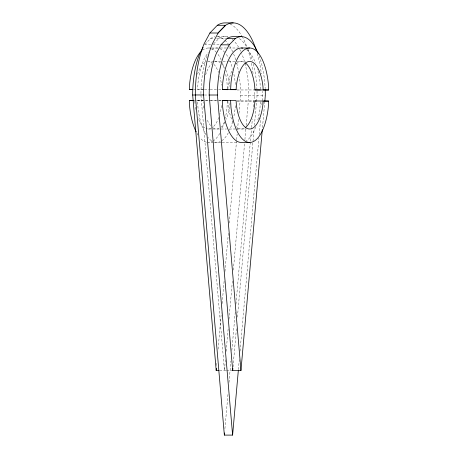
<?xml version="1.0" encoding="UTF-8"?>
<svg xmlns="http://www.w3.org/2000/svg" width="458" height="458" viewBox="0 0 458 458"><rect width="100%" height="100%" fill="white"/><g stroke="black" fill="none" stroke-linecap="round" stroke-linejoin="round"><path stroke-width="0.34" stroke-dasharray="2.29 1.72" d="M227.907 89.024L228.055 86.367A33.783 13.809 90 0 1 232.544 69.278M227.363 101.081L226.996 107.63A47.237 19.305 90 0 1 225.199 118.382M230.013 102.844L229.945 104.098A33.783 13.809 -90 0 1 226.349 119.212M235.36 105.666L235.252 107.63A47.237 19.305 90 0 1 233.591 117.746M260.333 101.733L260.007 107.63A47.237 19.305 90 0 1 257.533 121.101M216.64 365.536L216.955 361.975M218.094 349.145L221.311 312.803M222.136 303.54L224.151 280.737M224.975 271.474L228.445 232.28M229.269 223.012L236.591 140.348M236.654 139.638L237.158 133.936M237.536 129.66L238.549 118.261M238.99 113.269L240.57 95.453A58.59 23.948 90 0 0 239.351 76.801M225.399 359.839L224.449 370.528L200.93 95.012M226.155 351.286L228.239 327.768M228.994 319.215L232.406 280.737M233.351 270.048L244.589 143.199M244.904 139.638L245.854 128.95M246.169 125.383L248.82 95.453A58.59 23.948 -90 0 0 241.87 53.958M224.918 428.694L228.01 393.806M229.017 382.419L230.912 361.059M231.857 350.381L235.326 311.222M235.956 304.106L250.337 141.78M250.4 141.07L251.534 128.257M251.597 127.542L252.358 119M253.429 106.897L253.743 103.336M253.806 102.626L254.436 95.504A72.335 29.564 -90 0 0 254.396 91.319M233.019 366.961L236.431 328.483M237.439 317.079L252.971 141.774M253.034 141.064L254.104 128.95M254.419 125.383L257.07 95.453A58.59 23.948 90 0 0 256.972 89.894M238.406 369.6L239.288 359.633M240.049 351.091L258.907 138.224M259.222 134.663L260.671 118.29M261.867 104.762L262.692 95.504A72.335 29.564 90 0 0 262.646 91.319M262.486 127.524L264.758 101.871M204.949 44.352L210.508 38.581A58.59 23.948 90 0 1 214.836 36.806M213.663 43.871L218.764 38.581A58.59 23.948 -90 0 1 228.09 37.172M227.712 36.646L216.714 36.646A58.59 23.948 90 0 1 224.397 39.817M210.508 38.581L213.949 38.581M216.703 38.581L225.639 38.581M204.486 44.832L210.674 44.832M212.741 44.832L219.617 44.832M208.442 47.998L211.195 47.998M211.882 47.998L219.525 47.998M220.229 47.998L228.01 47.998M228.719 47.998L237.914 47.998M213.92 61.452L208.419 61.452A33.783 13.809 -90 0 1 213.462 63.834M214.613 61.452L222.33 61.452M223.04 61.452L227.992 61.452M228.697 61.452L236.477 61.452M237.187 61.452L245.557 61.452M203.982 89.636L193.494 89.636L194.862 89.688M204.531 89.688L209.644 89.636M210.188 89.688L218.128 89.636M218.678 89.688L221.666 89.636M237.055 89.986L254.9 89.934M204.365 95.012L208.493 95.012M240.57 95.453L264.638 95.453M194.163 100.485L196.224 100.485M206.192 134.984A47.237 19.305 90 0 1 197.953 107.287L197.598 100.485L218.111 100.485M218.821 100.485L222.359 100.485M196.911 100.537L203.1 100.537L203.238 103.193M205.218 100.537L210.17 100.537M210.88 100.537L221.489 100.537M237.192 100.96L254.167 100.96M237.026 101.081L254.001 101.081M208.316 129.013L212.443 129.013M213.13 129.013L226.475 129.013M229.303 129.013L236.374 129.013M237.084 129.013L246.141 129.013M221.5 142.467L208.298 142.467A47.237 19.305 90 0 0 212.689 141.276M222.21 142.467L237.061 142.467M219.64 370.528L225.828 370.528M226.515 370.528L232.017 370.528M203.117 89.688L197.616 89.636L197.993 82.841A47.237 19.305 90 0 1 208.373 52.533M197.598 100.485L203.1 100.537M260.362 89.304L260.047 83.179A47.237 19.305 90 0 0 257.425 68.981M235.36 84.541L235.286 83.179A47.237 19.305 90 0 0 233.523 72.398M227.317 88.623L227.036 83.179A47.237 19.305 -90 0 0 225.41 73.034M227.889 101.201L228.027 103.857A33.783 13.809 -90 0 0 233.093 122.257M194.879 101.201L195.022 103.857A33.783 13.809 -90 0 0 195.188 105.266M257.276 53.512A72.335 29.564 90 0 1 261.375 73.881M239.408 38.695A58.59 23.948 90 0 1 246.587 46.773M247.938 49.201A58.59 23.948 90 0 1 252.593 61.12M253.371 63.954A58.59 23.948 90 0 1 256.944 89.196M202.476 50.254A47.237 19.305 -90 0 1 210.961 48.428M211.59 48.663A47.237 19.305 -90 0 1 217.201 53.237M218.082 54.416A47.237 19.305 -90 0 1 221.157 59.849M222.302 62.546A47.237 19.305 -90 0 1 224.42 68.981M206.409 142.226A47.237 19.305 90 0 1 199.986 137.789M197.942 134.984A47.237 19.305 90 0 1 196.9 133.226M224.334 121.782A47.237 19.305 90 0 1 221.97 128.761M219.726 133.433A47.237 19.305 90 0 1 213.296 140.904M213.938 64.326A33.783 13.809 -90 0 1 218.615 72.599M219.834 76.412A33.783 13.809 -90 0 1 221.552 85.205M221.523 105.506A33.783 13.809 -90 0 1 219.777 114.265M218.769 117.46A33.783 13.809 -90 0 1 211.894 127.897M211.31 128.24A33.783 13.809 -90 0 1 205.917 128.48M204.743 127.834A33.783 13.809 -90 0 1 198.119 117.872M195.835 109.405A33.783 13.809 -90 0 1 195.28 105.964M197.547 74.253A33.783 13.809 -90 0 1 207.222 61.572M230.122 24.051A72.335 29.564 -90 0 1 241.807 35.936M242.139 36.514A72.335 29.564 -90 0 1 246.816 46.762M247.738 49.378A72.335 29.564 -90 0 1 250.829 60.616M251.402 63.296A72.335 29.564 -90 0 1 253.211 74.602M200.936 93.632A58.59 23.948 90 0 1 207.76 54.25M232.154 39.417A58.59 23.948 -90 0 1 239.357 48.571M239.689 49.201A58.59 23.948 -90 0 1 241.578 53.248M220.321 141.596A47.237 19.305 90 0 1 212.781 141.522M211.556 140.812A47.237 19.305 90 0 1 207.789 137.234M211.693 49.561A47.237 19.305 90 0 1 219.216 48.428M219.84 48.663A47.237 19.305 90 0 1 225.456 53.237M226.338 54.416A47.237 19.305 90 0 1 228.433 57.868M229.721 60.536A47.237 19.305 90 0 1 232.481 68.294M232.59 121.782A47.237 19.305 90 0 1 229.613 130.169M228.319 132.814A47.237 19.305 90 0 1 221.546 140.904M205.602 74.889A33.783 13.809 90 0 1 211.625 63.742M214.871 61.727A33.783 13.809 90 0 1 220.246 62.637M222.193 64.326A33.783 13.809 90 0 1 224.58 67.629M225.84 70.091A33.783 13.809 90 0 1 229.973 86.614M224.821 122.406A33.783 13.809 -90 0 1 221.128 127.164M218.97 128.521A33.783 13.809 -90 0 1 212.999 127.834M210.583 125.612A33.783 13.809 -90 0 1 206.821 119.034M203.844 108.042A33.783 13.809 -90 0 1 203.352 104.561M246.444 49.653A47.237 19.305 90 0 1 255.541 63.141M255.673 126.981A47.237 19.305 90 0 1 246.307 140.904M236.385 63.742A33.783 13.809 90 0 1 244.423 62.282M244.32 128.24A33.783 13.809 -90 0 1 236.288 126.637M259.091 55.802A58.59 23.948 -90 0 1 265.165 88.503M224.889 40.247A58.59 23.948 90 0 1 228.221 43.979M229.733 46.206A58.59 23.948 90 0 1 232.716 51.851M233.62 53.958A58.59 23.948 90 0 1 235.887 60.427M236.683 63.238A58.59 23.948 90 0 1 238.721 72.679"/><path stroke-width="0.69" d="M189.366 89.636L192.801 89.636L189.366 89.636L189.744 82.841A47.237 19.305 -90 0 1 200.581 52.012M227.872 89.688L222.376 89.636L222.748 82.841A47.237 19.305 90 0 1 242.706 48.113M222.376 89.636L236.128 89.688L236.311 86.367A33.783 13.809 90 0 1 249.684 61.452A33.783 13.809 90 0 1 262.978 86.614L263.155 89.934L268.651 89.986L268.296 83.179A47.237 19.305 90 0 0 249.702 47.998L241.452 47.998M263.127 100.96L262.955 104.098A33.783 13.809 -90 0 1 249.581 129.013A33.783 13.809 -90 0 1 236.282 103.857L236.11 100.537L222.359 100.485L222.714 107.287A47.237 19.305 90 0 0 241.309 142.467L249.558 142.467A47.237 19.305 -90 0 0 268.256 107.63L268.623 101.081L254.877 100.96L254.7 104.098A33.783 13.809 -90 0 1 245.396 127.553M218.947 370.528L216.199 370.528L216.388 368.387M238.343 370.316L232.607 435.1L224.351 435.1L224.54 432.965M262.297 129.66L240.954 370.528L232.704 370.528L232.893 368.387M264.821 101.155L265.325 95.453A58.59 23.948 -90 0 0 265.199 89.196M233.236 22.9L224.987 22.9A72.335 29.564 -90 0 0 217.327 25.293L209.89 33.005L204.05 43.894A72.335 29.564 -90 0 0 195.308 94.961L224.351 435.1M203.134 47.351L199.751 53.649A58.59 23.948 90 0 0 192.675 95.012L216.199 370.528M241.469 36.646L233.214 36.646A58.59 23.948 90 0 0 227.013 38.581L220.991 44.832L216.256 53.649A58.59 23.948 90 0 0 209.18 95.012L232.704 370.528M258.375 53.958A58.59 23.948 -90 0 0 235.269 38.581L229.24 44.832L224.512 53.649A58.59 23.948 -90 0 0 217.43 95.012L240.954 370.528M217.327 25.293L225.582 25.293A72.335 29.564 90 0 1 256.211 50.054M209.89 33.005L218.145 33.005L225.582 25.293L218.443 32.455L212.3 43.894A72.335 29.564 90 0 0 203.564 94.961L232.607 435.1M227.013 38.581L235.269 38.581M220.991 44.832L229.24 44.832M245.494 62.992A33.783 13.809 90 0 1 254.728 86.614L254.9 89.934L268.651 89.986M195.308 94.961L203.564 94.961M192.675 95.012L195.429 95.012M209.18 95.012L217.43 95.012M196.23 131.956A47.237 19.305 90 0 1 189.704 107.287L189.349 100.485L193.476 100.485M264.495 101.081L268.623 101.081M236.128 89.688L230.626 89.636L231.004 82.841A47.237 19.305 90 0 1 249.702 47.998M254.9 89.934L260.402 89.986M222.359 100.485L227.168 100.531M189.349 100.485L193.471 100.525M254.877 100.96L256.251 100.989M230.609 100.485L230.964 107.287A47.237 19.305 -90 0 0 249.558 142.467"/></g></svg>
